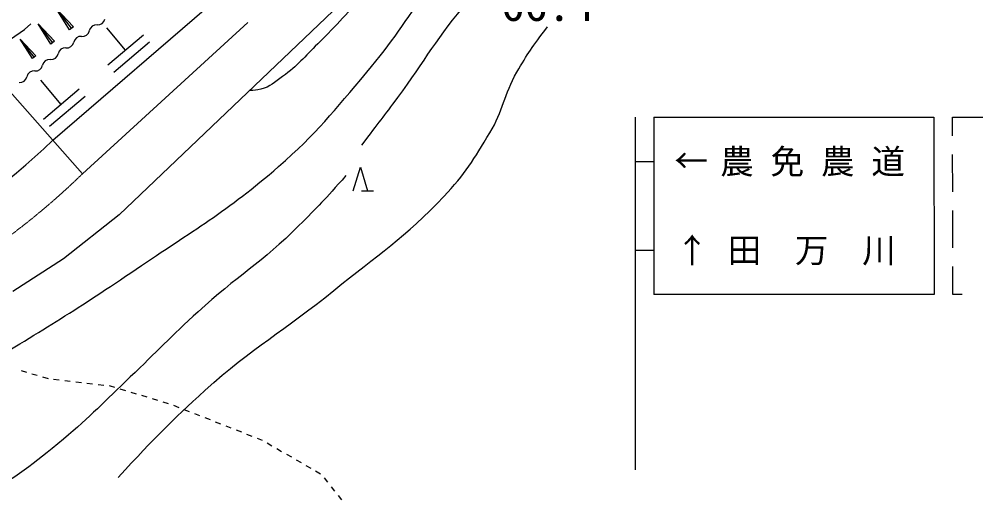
# Model space of a CAD drawing. Units: millimetres, scale not verified. Extents: x 40000 to 680000, y 20000 to 380000.
# Drawn here: x 386754 to 437958, y 248022 to 273872 of the extents above; entities that cross this region are included whole.
import ezdxf
from ezdxf.enums import TextEntityAlignment as Align

# ---------------------------------------------------------------- set-up
doc = ezdxf.new("R2010")
doc.units = ezdxf.units.MM
doc.header["$LTSCALE"] = 1000
doc.linetypes.add('CHAIN', pattern=[18.5, 12, -1.5, 3.5, -1.5])
for name, color, linetype, lineweight in [('M-BGD', 7, 'Continuous', 25), ('M-BMK', 2, 'CHAIN', 13), ('M-STR-STRC', 7, 'Continuous', 25)]:
    doc.layers.add(name, color=color, linetype=linetype, lineweight=lineweight)
doc.styles.add('ＭＳ ゴシック', font='')
doc.styles.get('ＭＳ ゴシック').set_extended_font_data('MS Gothic')

msp = doc.modelspace()

# ---------------------------------------------------------------- linework, layer by layer
at = {"layer": 'M-BGD'}
for p, q in [((370694, 287599), (390144, 265591)), ((388561, 267382), (402287, 279232)), ((407408, 277988), (392107, 263392)), ((389552, 273386), (388729, 274447)), ((389658, 273468), (388729, 274447)), ((389446, 273303), (388729, 274447)), ((387049, 273313), (387388, 273620)), ((388550, 272608), (387766, 273618)), ((388651, 272686), (387766, 273618)), ((388449, 272530), (387766, 273618)), ((389658, 273468), (389446, 273303)), ((385778, 272437), (387049, 273313)), ((392449, 272211), (391445, 273400)), ((393404, 273017), (391493, 271405)), ((387558, 271838), (386812, 272798)), ((387654, 271913), (386812, 272798)), ((387462, 271764), (386812, 272798)), ((388651, 272686), (388449, 272530)), ((393726, 272635), (391816, 271022)), ((387654, 271913), (387462, 271764)), ((389010, 269308), (387920, 270599)), ((389965, 270115), (388054, 268502)), ((390287, 269732), (388377, 268120)), ((404634, 264674), (405017, 265954)), ((405017, 265954), (405402, 264675)), ((405082, 264674), (405722, 264675)), ((392107, 263392), (389133, 261044)), ((389133, 261044), (386419, 259281)), ((386860, 255055), (387148, 254970)), ((387436, 254885), (387723, 254800)), ((388011, 254715), (388299, 254630)), ((388596, 254590), (388894, 254556)), ((389192, 254521), (389490, 254487)), ((389788, 254452), (390086, 254418)), ((390384, 254383), (390682, 254349)), ((390980, 254314), (391278, 254279)), ((391576, 254245), (391624, 254239)), ((391624, 254239), (391864, 254166)), ((392151, 254078), (392438, 253991)), ((392725, 253903), (393012, 253815)), ((393299, 253728), (393586, 253640)), ((393873, 253553), (394160, 253465)), ((394447, 253377), (394734, 253290)), ((395017, 253193), (395297, 253083)), ((395576, 252973), (395855, 252864)), ((396134, 252754), (396413, 252644)), ((396693, 252534), (396972, 252425)), ((397251, 252315), (397530, 252205)), ((397809, 252095), (398089, 251986)), ((398368, 251876), (398647, 251766)), ((398926, 251656), (399205, 251547)), ((399485, 251437), (399757, 251330)), ((399757, 251330), (399763, 251326)), ((400023, 251176), (400283, 251026)), ((400543, 250876), (400803, 250726)), ((401062, 250576), (401322, 250426)), ((401582, 250276), (401842, 250126)), ((402102, 249976), (402361, 249826)), ((402621, 249676), (402881, 249526)), ((403080, 249305), (403266, 249070)), ((403453, 248836), (403640, 248601)), ((403827, 248366), (404014, 248131))]:
    msp.add_line(p, q, dxfattribs=at)
for centre, radius, start, end in [((390889, 273180), 386, 84.2397, 168.6754), ((390968, 273948), 386, 264.2397, 348.6754), ((390054, 272563), 386, 84.2397, 168.6754), ((390133, 273332), 386, 264.2397, 348.6754), ((389298, 272715), 386, 264.2397, 348.6754), ((388463, 272098), 386, 264.2397, 348.6754), ((389219, 271946), 386, 84.2397, 168.6754), ((387628, 271481), 386, 264.2397, 348.6754), ((388384, 271329), 386, 84.2397, 168.6754), ((387549, 270713), 386, 84.2397, 168.6754), ((386793, 270864), 386, 264.2397, 348.6754), ((361903, 295409), 38679, 252.8894, 313.5653)]:
    msp.add_arc(centre, radius, start, end, dxfattribs=at)
for points, knots in [([(426260, 289142), (423690, 286996), (423012, 286432), (420980, 284638), (419017, 282905), (417916, 281935), (416028, 280121), (413924, 278100), (412679, 277024), (410762, 274826), (409122, 272946), (408488, 271666), (406996, 269667), (406254, 268673), (406019, 268356), (405086, 267129)], [0, 0, 0, 0, 1, 1, 1, 2, 2, 2, 3, 3, 3, 4, 4, 4, 5, 5, 5, 5]), ([(249721, 274397), (251531, 274017), (252080, 273919), (253610, 273742), (255502, 273524), (256583, 273390), (258481, 273538), (259735, 273637), (260509, 273630), (261633, 274194), (262452, 274605), (262722, 275139), (263270, 275872), (263814, 276600), (263730, 277248), (264293, 277960), (264734, 278517), (265085, 278826), (265767, 279025), (266857, 279343), (267544, 279189), (268673, 279066), (271214, 278790), (272609, 278410), (275100, 277839), (278303, 277106), (280113, 276736), (283254, 275770), (286623, 274733), (288388, 273794), (291721, 272643), (293819, 271919), (295043, 271654), (297124, 270884), (299724, 269922), (301058, 269084), (303634, 268060), (305974, 267130), (307317, 266690), (309692, 265851), (311862, 265084), (313090, 264694), (315260, 263928), (320296, 262150), (323067, 261011), (328114, 259263), (331908, 257950), (334036, 257222), (337857, 255990), (342021, 254648), (344345, 253867), (348542, 252635), (350957, 251927), (352397, 251813), (354764, 250958), (356421, 250360), (357175, 249517), (358899, 249157), (360731, 248775), (361819, 249055), (363689, 249117), (366166, 249200), (367569, 249193), (370020, 249569), (372014, 249875), (373150, 250036), (375068, 250661), (377359, 251408), (378620, 251925), (380772, 253009), (382400, 253829), (383275, 254362), (384837, 255302), (388081, 257253), (389894, 258360), (393024, 260488), (396054, 262550), (397867, 263575), (400637, 265975), (402677, 267743), (403610, 268966), (405357, 271024), (406763, 272681), (407381, 273743), (408658, 275501), (409625, 276831), (410260, 277518), (411087, 278940), (411344, 279383), (411442, 279537), (411723, 280089)], [0, 0, 0, 0, 1, 1, 1, 2, 2, 2, 3, 3, 3, 4, 4, 4, 5, 5, 5, 6, 6, 6, 7, 7, 7, 8, 8, 8, 9, 9, 9, 10, 10, 10, 11, 11, 11, 12, 12, 12, 13, 13, 13, 14, 14, 14, 15, 15, 15, 16, 16, 16, 17, 17, 17, 18, 18, 18, 19, 19, 19, 20, 20, 20, 21, 21, 21, 22, 22, 22, 23, 23, 23, 24, 24, 24, 25, 25, 25, 26, 26, 26, 27, 27, 27, 28, 28, 28, 29, 29, 29, 30, 30, 30, 30]), ([(408108, 277592), (406798, 276532), (406427, 276227), (405411, 275282), (404318, 274265), (403810, 273590), (402737, 272552), (402016, 271855), (401680, 271374), (400854, 270805), (400417, 270505), (400199, 270237), (399681, 270123), (399455, 270073), (399349, 270051), (399092, 270055)], [0, 0, 0, 0, 1, 1, 1, 2, 2, 2, 3, 3, 3, 4, 4, 4, 5, 5, 5, 5]), ([(392051, 249333), (394151, 251608), (394808, 252269), (396717, 254001), (399236, 256286), (400953, 257199), (403593, 259344), (405944, 261253), (407410, 262176), (409487, 264380), (410612, 265573), (411098, 266379), (411949, 267781), (412670, 268969), (412704, 269826), (413394, 271032), (413963, 272025), (414213, 272382), (415031, 273461)], [0, 0, 0, 0, 1, 1, 1, 2, 2, 2, 3, 3, 3, 4, 4, 4, 5, 5, 5, 6, 6, 6, 6]), ([(404241, 265491), (403103, 264190), (402743, 263830), (401730, 262816), (399769, 260853), (398374, 260077), (396328, 258203), (394876, 256875), (394128, 256062), (392699, 254710), (391313, 253398), (390586, 252607), (389124, 251380), (387425, 249952), (386753, 249518), (384540, 248022)], [0, 0, 0, 0, 1, 1, 1, 2, 2, 2, 3, 3, 3, 4, 4, 4, 5, 5, 5, 5])]:
    msp.add_open_spline(points, degree=3, knots=knots, dxfattribs=at)
at = {"layer": 'M-BMK'}
msp.add_line((390144, 265591), (432279, 304122), dxfattribs=at)
msp.add_arc((362708, 293809), 39357, 251.0418, 314.1946, dxfattribs=at)
at = {"layer": 'M-STR-STRC'}
for p, q in [((419716, 268619), (419719, 249731)), ((420716, 268619), (435716, 268621)), ((420716, 268619), (420718, 259119)), ((435716, 268621), (435718, 259121)), ((436716, 268622), (438716, 268622)), ((436716, 267622), (436716, 268622)), ((436717, 264622), (436716, 266622)), ((419716, 266244), (420716, 266244)), ((436717, 261622), (436717, 263622)), ((419717, 261494), (420717, 261494)), ((436718, 259122), (436717, 260622)), ((435718, 259121), (420718, 259119)), ((437218, 259122), (436718, 259122))]:
    msp.add_line(p, q, dxfattribs=at)

# ---------------------------------------------------------------- texts
at = {"layer": 'M-BGD', "style": 'ＭＳ ゴシック'}
msp.add_text('66.4', height=1833, rotation=0.009, dxfattribs=at).set_placement((412547, 273224), align=Align.BOTTOM_LEFT)
at = {"layer": 'M-STR-STRC', "style": 'ＭＳ ゴシック'}
for s, rotation, p in [('農 免 農 道', 0.009, (429218, 266245)), ('↑', 90.009, (422739, 266309)), ('→', 90.009, (422796, 261508)), ('田\u3000万\u3000川', 0.009, (429172, 261495))]:
    msp.add_text(s, height=1320, rotation=rotation, dxfattribs=at).set_placement(p, align=Align.MIDDLE_CENTER)

doc.saveas('drawing.dxf')
